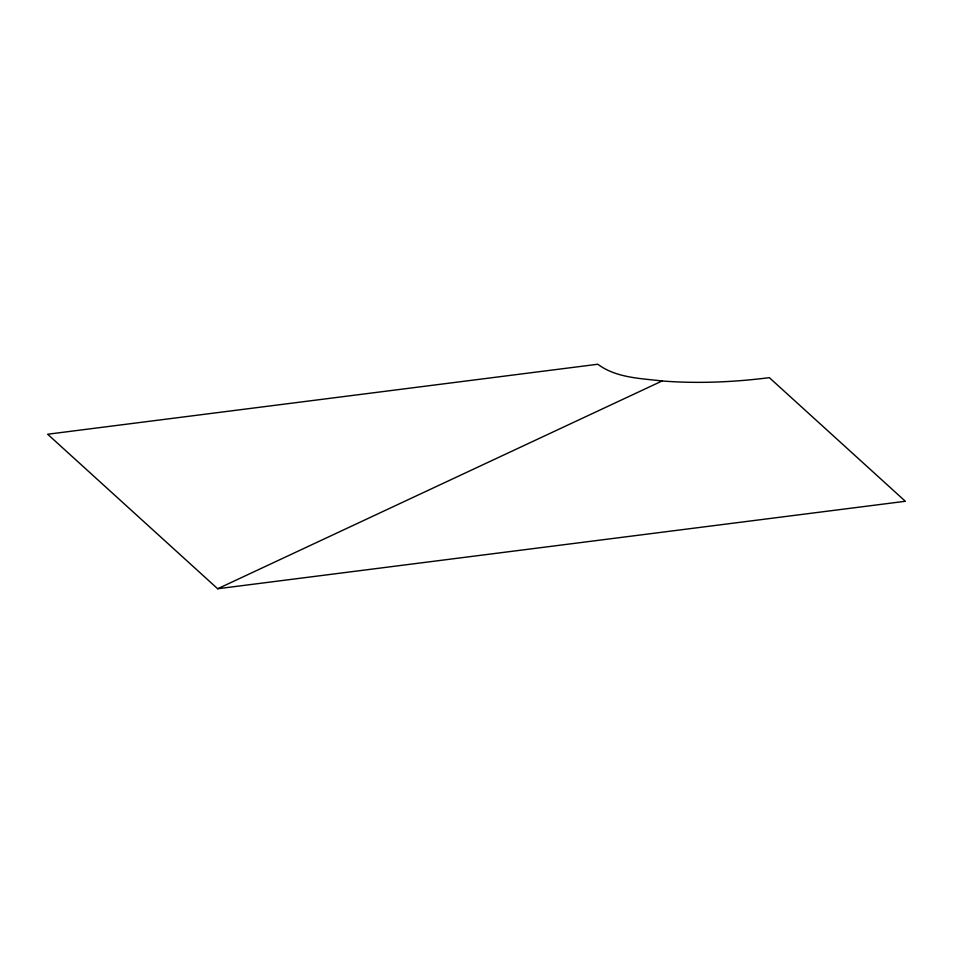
<?xml version="1.0" encoding="UTF-8"?>
<svg xmlns="http://www.w3.org/2000/svg" width="953" height="953" viewBox="0 0 953 953"><rect width="100%" height="100%" fill="white"/><g stroke="black" fill="none" stroke-linecap="round" stroke-linejoin="round"><path stroke-width="1.43" d="M217.665 588.751L662.121 380.974C697.846 383.761 733.822 382.165 769.345 377.662L905.35 501.278L217.665 588.751L47.65 434.234L597.805 364.249C616.055 377.888 640.368 378.377 662.121 380.974"/></g></svg>
